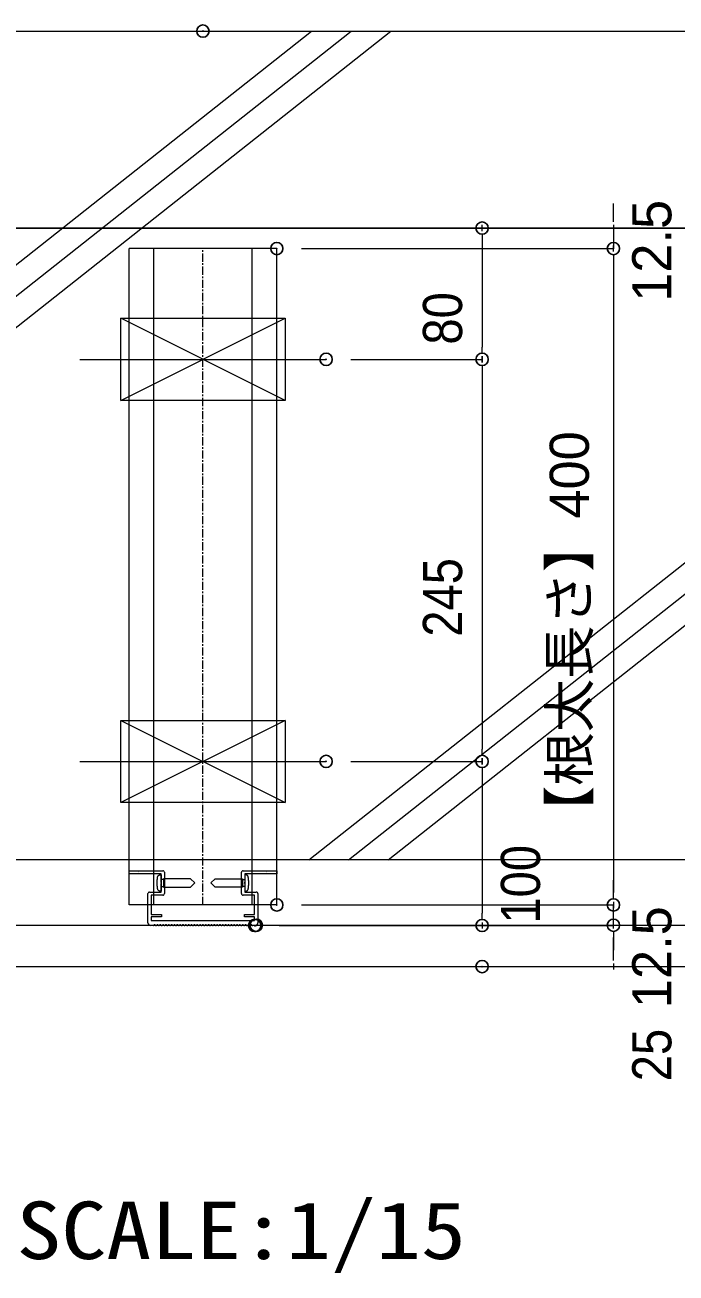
# Model space of a CAD drawing. Units: millimetres, scale not verified. Extents: x -8199 to 8201, y -2963 to 5056.
# Drawn here: x 2820 to 3349, y 3451 to 4465 of the extents above; entities that cross this region are included whole.
import ezdxf
from ezdxf.enums import TextEntityAlignment as Align

# ---------------------------------------------------------------- set-up
doc = ezdxf.new("R2010")
doc.units = ezdxf.units.MM
doc.header["$LTSCALE"] = 20
doc.header["$PDMODE"] = 32
doc.header["$PDSIZE"] = 10
doc.linetypes.add('CHAIN1', pattern=[8, 5, -1, 1, -1])
for name, color, linetype, lineweight in [('0-1_一般', 4, 'Continuous', 9), ('0-2_寸法', 7, 'Continuous', 9), ('0-3_0', 7, 'Continuous', 9)]:
    doc.layers.add(name, color=color, linetype=linetype, lineweight=lineweight)
doc.layers.add('0-4_Defpoints', color=7, linetype='Continuous')
doc.styles.add('Osaka', font='')
doc.styles.add('ＭＳ ゴシック', font='')
doc.styles.get('Osaka').set_extended_font_data('Osaka')
doc.styles.get('ＭＳ ゴシック').set_extended_font_data('MS Gothic')

# ---------------------------------------------------------------- blocks, each defined once
blk = doc.blocks.new('グループ-55-1')
at = {"layer": '0-1_一般', "color": 2}
for p, q in [((388561.1, -56426.8), (388561.1, -48426.8)), ((390361.1, -48426.8), (388561.1, -48426.8)), ((388861.1, -56426.8), (388861.1, -48426.8)), ((390061.1, -56426.8), (390061.1, -48426.8)), ((390361.1, -56426.8), (390361.1, -48426.8)), ((390361.1, -56426.8), (388561.1, -56426.8))]:
    blk.add_line(p, q, dxfattribs=at)
at = {"layer": '0-1_一般', "color": 7, "linetype": 'CHAIN1'}
blk.add_line((389461.1, -56426.8), (389461.1, -48426.8), dxfattribs=at)
blk = doc.blocks.new('グループ-56-1')
at = {"layer": '0-2_寸法'}
for p, q in [((390461.1, -50276.8), (388461.1, -49276.8)), ((388461.1, -50276.8), (390461.1, -49276.8))]:
    blk.add_line(p, q, dxfattribs=at)
blk.add_lwpolyline([(388461.1, -49276.8), (390461.1, -49276.8), (390461.1, -50276.8), (388461.1, -50276.8)], close=True, dxfattribs=at)
blk = doc.blocks.new('グループ-57-1')
at = {"layer": '0-2_寸法'}
for p, q in [((390461.1, -54176.8), (388461.1, -55176.8)), ((388461.1, -54176.8), (390461.1, -55176.8))]:
    blk.add_line(p, q, dxfattribs=at)
blk.add_lwpolyline([(388461.1, -54176.8), (390461.1, -54176.8), (390461.1, -55176.8), (388461.1, -55176.8)], close=True, dxfattribs=at)
blk = doc.blocks.new('グループ-58-1')
at = {"layer": '0-1_一般'}
for p, q in [((388979.1, -56116.4), (388951.1, -56116.4)), ((388951.1, -56201.2), (388979.1, -56201.2))]:
    blk.add_line(p, q, dxfattribs=at)
for points in [[(388903.4, -56141.7), (388903.7, -56137), (388904, -56132.3), (388904.3, -56127.6), (388904.7, -56122.9), (388905.2, -56118.2), (388905.7, -56113.5), (388906.3, -56108.8), (388906.4, -56107.8), (388906.5, -56106.7), (388906.7, -56105.7), (388906.8, -56104.7), (388906.9, -56103.6), (388907.1, -56102.6), (388907.2, -56101.5), (388907.3, -56100.5), (388907.5, -56099.5), (388907.6, -56098.4), (388907.7, -56097.4), (388907.9, -56096.3), (388908, -56095.3), (388908.1, -56094.3), (388908.3, -56093.2), (388908.4, -56092.2), (388908.5, -56091.2), (388908.7, -56090.1), (388908.8, -56089.1), (388908.9, -56088), (388909.1, -56087), (388909.3, -56085.3), (388909.7, -56083.3), (388910.3, -56081.2), (388911, -56079.2), (388911.9, -56077.2), (388912.9, -56075.3), (388914, -56073.4), (388915.3, -56071.6), (388916.7, -56069.8), (388918.2, -56068.1), (388919.9, -56066.6)], [(388919.9, -56066.6), (388921.7, -56065.2), (388923.5, -56063.9), (388925.5, -56062.7), (388927.5, -56061.7), (388929.5, -56060.9), (388931.6, -56060.2), (388933.7, -56059.6), (388935.7, -56059.2), (388937.8, -56058.9), (388939.8, -56058.8), (388941.1, -56058.8), (388941.6, -56058.8), (388942, -56058.8), (388942.5, -56058.8), (388943, -56058.8), (388943.5, -56058.8), (388944, -56058.8), (388944.5, -56058.8), (388944.9, -56058.8), (388945.4, -56058.8), (388945.9, -56058.8), (388946.4, -56058.8), (388946.9, -56058.8), (388947.3, -56058.8), (388947.8, -56058.8), (388948.3, -56058.8), (388948.8, -56058.8), (388949.3, -56058.8), (388949.7, -56058.8), (388950.2, -56058.8), (388950.7, -56058.8), (388951.1, -56061.2), (388951.1, -56070.6), (388951.1, -56080), (388951.1, -56089.4), (388951.1, -56098.8), (388951.1, -56108.2), (388951.1, -56117.6), (388951.1, -56127)], [(388910.8, -56237.9), (388910.1, -56235.9), (388909.6, -56233.9), (388909.2, -56231.9), (388909, -56230.3), (388908.9, -56229.3), (388908.8, -56228.3), (388908.6, -56227.2), (388908.5, -56226.2), (388908.4, -56225.2), (388908.2, -56224.1), (388908.1, -56223.1), (388908, -56222), (388907.8, -56221), (388907.7, -56220), (388907.6, -56218.9), (388907.4, -56217.9), (388907.3, -56216.9), (388907.2, -56215.8), (388907, -56214.8), (388906.9, -56213.7), (388906.8, -56212.7), (388906.6, -56211.7), (388906.5, -56210.6), (388906.4, -56209.6), (388906.1, -56207.6), (388905.6, -56202.9), (388905.1, -56198.2), (388904.6, -56193.5), (388904.2, -56188.8), (388903.9, -56184.1), (388903.6, -56179.4), (388903.4, -56174.7), (388903.2, -56170), (388903.1, -56165.3), (388903.1, -56160.6), (388903.1, -56155.9), (388903.1, -56151.2), (388903.3, -56146.5), (388903.4, -56141.7)], [(388951.1, -56258.8), (388950.6, -56258.8), (388950.1, -56258.8), (388949.6, -56258.8), (388949.1, -56258.8), (388948.7, -56258.8), (388948.2, -56258.8), (388947.7, -56258.8), (388947.2, -56258.8), (388946.7, -56258.8), (388946.3, -56258.8), (388945.8, -56258.8), (388945.3, -56258.8), (388944.8, -56258.8), (388944.3, -56258.8), (388943.8, -56258.8), (388943.4, -56258.8), (388942.9, -56258.8), (388942.4, -56258.8), (388941.9, -56258.8), (388941.4, -56258.8), (388941, -56258.8), (388939.3, -56258.8), (388937.3, -56258.6), (388935.2, -56258.3), (388933.1, -56257.9), (388931.1, -56257.3), (388929, -56256.5), (388927, -56255.6), (388925, -56254.6), (388923.1, -56253.4), (388921.2, -56252.1), (388919.5, -56250.6), (388917.8, -56249.1), (388916.3, -56247.4), (388914.9, -56245.6), (388913.7, -56243.7), (388912.6, -56241.8), (388911.6, -56239.9), (388910.8, -56237.9)], [(388951.1, -56127), (388951.1, -56136.5), (388951.1, -56145.9), (388951.1, -56155.3), (388951.1, -56164.7), (388951.1, -56174.1), (388951.1, -56183.5), (388951.1, -56192.9), (388951.1, -56202.3), (388951.1, -56211.7), (388951.1, -56221.2), (388951.1, -56230.6), (388951.1, -56240), (388951.1, -56249.4), (388951.1, -56258.8), (388951.1, -56258.8)]]:
    blk.add_lwpolyline(points, dxfattribs=at)
blk.add_lwpolyline([(388979.1, -56208.8), (389310.5, -56208.8), (389363.1, -56158.8), (389310.5, -56108.8), (388979.1, -56108.8)], close=True, dxfattribs=at)
blk = doc.blocks.new('グループ-59-1')
at = {"layer": '0-1_一般'}
for p, q in [((389943.1, -56116.4), (389971.1, -56116.4)), ((389971.1, -56201.2), (389943.1, -56201.2))]:
    blk.add_line(p, q, dxfattribs=at)
blk.add_lwpolyline([(389943.1, -56208.8), (389611.7, -56208.8), (389559.1, -56158.8), (389611.7, -56108.8), (389943.1, -56108.8)], close=True, dxfattribs=at)
for points in [[(390002.2, -56066.6), (390000.5, -56065.2), (389998.6, -56063.9), (389996.7, -56062.7), (389994.7, -56061.7), (389992.6, -56060.9), (389990.6, -56060.2), (389988.5, -56059.6), (389986.4, -56059.2), (389984.3, -56058.9), (389982.3, -56058.8), (389981.1, -56058.8), (389980.6, -56058.8), (389980.1, -56058.8), (389979.6, -56058.8), (389979.1, -56058.8), (389978.7, -56058.8), (389978.2, -56058.8), (389977.7, -56058.8), (389977.2, -56058.8), (389976.7, -56058.8), (389976.3, -56058.8), (389975.8, -56058.8), (389975.3, -56058.8), (389974.8, -56058.8), (389974.3, -56058.8), (389973.8, -56058.8), (389973.4, -56058.8), (389972.9, -56058.8), (389972.4, -56058.8), (389971.9, -56058.8), (389971.4, -56058.8), (389971.1, -56061.2), (389971.1, -56070.6), (389971.1, -56080), (389971.1, -56089.4), (389971.1, -56098.8), (389971.1, -56108.2), (389971.1, -56117.6), (389971.1, -56127)], [(390018.7, -56141.7), (390018.5, -56137), (390018.2, -56132.3), (390017.8, -56127.6), (390017.4, -56122.9), (390017, -56118.2), (390016.4, -56113.5), (390015.9, -56108.8), (390015.7, -56107.8), (390015.6, -56106.7), (390015.5, -56105.7), (390015.3, -56104.7), (390015.2, -56103.6), (390015.1, -56102.6), (390014.9, -56101.5), (390014.8, -56100.5), (390014.7, -56099.5), (390014.5, -56098.4), (390014.4, -56097.4), (390014.3, -56096.3), (390014.1, -56095.3), (390014, -56094.3), (390013.9, -56093.2), (390013.7, -56092.2), (390013.6, -56091.2), (390013.5, -56090.1), (390013.3, -56089.1), (390013.2, -56088), (390013.1, -56087), (390012.8, -56085.3), (390012.4, -56083.3), (390011.8, -56081.2), (390011.1, -56079.2), (390010.3, -56077.2), (390009.3, -56075.3), (390008.2, -56073.4), (390006.9, -56071.6), (390005.4, -56069.8), (390003.9, -56068.1), (390002.2, -56066.6)], [(389971.1, -56127), (389971.1, -56136.5), (389971.1, -56145.9), (389971.1, -56155.3), (389971.1, -56164.7), (389971.1, -56174.1), (389971.1, -56183.5), (389971.1, -56192.9), (389971.1, -56202.3), (389971.1, -56211.7), (389971.1, -56221.2), (389971.1, -56230.6), (389971.1, -56240), (389971.1, -56249.4), (389971.1, -56258.8), (389971.1, -56258.8)], [(389971.1, -56258.8), (389971.6, -56258.8), (389972, -56258.8), (389972.5, -56258.8), (389973, -56258.8), (389973.5, -56258.8), (389974, -56258.8), (389974.4, -56258.8), (389974.9, -56258.8), (389975.4, -56258.8), (389975.9, -56258.8), (389976.4, -56258.8), (389976.9, -56258.8), (389977.3, -56258.8), (389977.8, -56258.8), (389978.3, -56258.8), (389978.8, -56258.8), (389979.3, -56258.8), (389979.7, -56258.8), (389980.2, -56258.8), (389980.7, -56258.8), (389981.2, -56258.8), (389982.8, -56258.8), (389984.9, -56258.6), (389986.9, -56258.3), (389989, -56257.9), (389991.1, -56257.3), (389993.1, -56256.5), (389995.2, -56255.6), (389997.2, -56254.6), (389999.1, -56253.4), (390000.9, -56252.1), (390002.7, -56250.6), (390004.3, -56249.1), (390005.8, -56247.4), (390007.2, -56245.6), (390008.5, -56243.7), (390009.6, -56241.8), (390010.5, -56239.9), (390011.3, -56237.9)], [(390011.3, -56237.9), (390012, -56235.9), (390012.5, -56233.9), (390012.9, -56231.9), (390013.1, -56230.3), (390013.2, -56229.3), (390013.4, -56228.3), (390013.5, -56227.2), (390013.6, -56226.2), (390013.8, -56225.2), (390013.9, -56224.1), (390014, -56223.1), (390014.2, -56222), (390014.3, -56221), (390014.4, -56220), (390014.6, -56218.9), (390014.7, -56217.9), (390014.8, -56216.9), (390015, -56215.8), (390015.1, -56214.8), (390015.2, -56213.7), (390015.4, -56212.7), (390015.5, -56211.7), (390015.6, -56210.6), (390015.8, -56209.6), (390016, -56207.6), (390016.6, -56202.9), (390017.1, -56198.2), (390017.5, -56193.5), (390017.9, -56188.8), (390018.3, -56184.1), (390018.5, -56179.4), (390018.8, -56174.7), (390018.9, -56170), (390019, -56165.3), (390019.1, -56160.6), (390019.1, -56155.9), (390019, -56151.2), (390018.9, -56146.5), (390018.7, -56141.7)]]:
    blk.add_lwpolyline(points, dxfattribs=at)
blk = doc.blocks.new('_DOT')
at = {"layer": '0-3_0'}
for p, q in [((-10, 0), (-20, 0)), ((-5, 0), (5, 0))]:
    blk.add_line(p, q, dxfattribs=at)

msp = doc.modelspace()

# ---------------------------------------------------------------- linework, layer by layer
at = {"layer": '0-1_一般', "color": 7}
for p, q in [((2864.81, 4193.44), (3064.81, 4193.44)), ((2864.81, 3866.78), (3064.81, 3866.78))]:
    msp.add_line(p, q, dxfattribs=at)
at = {"layer": '0-1_一般'}
for p, q in [((2933.48, 3776.64), (2933.48, 3759.31)), ((2996.15, 3759.31), (2996.15, 3776.64)), ((2920.15, 3735.58), (2920.15, 3759.31)), ((3009.48, 3759.31), (3009.48, 3735.58)), ((2924.4, 3733.44), (2922.28, 3733.44)), ((3007.35, 3733.44), (3005.23, 3733.44))]:
    msp.add_line(p, q, dxfattribs=at)
at = {"layer": '0-1_一般', "color": 7}
for points in [[(1324.81, 4460.11), (3991.48, 4460.11), (3991.48, 4300.11), (1324.81, 4300.11)], [(1411.48, 4300.11), (3904.81, 4300.11), (3904.81, 3786.78), (1411.48, 3786.78)]]:
    msp.add_lwpolyline(points, close=True, dxfattribs=at)
at = {"layer": '0-1_一般'}
for points in [[(2921.48, 3760.64), (2930.81, 3760.64), (2930.81, 3767.58), (2931.21, 3767.98), (2930.81, 3768.38), (2930.81, 3775.31), (2913.21, 3775.31), (2912.81, 3775.71), (2912.41, 3775.31), (2904.81, 3775.31), (2904.81, 3777.98), (2912.41, 3777.98), (2912.81, 3777.58), (2913.21, 3777.98), (2932.15, 3777.98)], [(2997.48, 3777.98), (3016.41, 3777.98), (3016.81, 3777.58), (3017.21, 3777.98), (3024.81, 3777.98), (3024.81, 3775.31), (3017.21, 3775.31), (3016.81, 3775.71), (3016.41, 3775.31), (2998.81, 3775.31), (2998.81, 3768.38), (2998.41, 3767.98), (2998.81, 3767.58), (2998.81, 3760.64), (3008.15, 3760.64)], [(2932.15, 3757.98), (2922.81, 3757.98), (2922.81, 3742.44), (2931.15, 3742.44), (2931.15, 3740.44), (2922.81, 3740.44), (2922.81, 3737.44), (3006.81, 3737.44), (3006.81, 3740.44), (2998.48, 3740.44), (2998.48, 3742.44), (3006.81, 3742.44), (3006.81, 3757.98), (2997.48, 3757.98)]]:
    msp.add_lwpolyline(points, dxfattribs=at)
at = {"layer": '0-1_一般', "color": 1}
msp.add_lwpolyline([(3991.48, 3700.11), (3958.15, 3733.44), (1358.14, 3733.44), (1324.81, 3700.11)], close=True, dxfattribs=at)
at = {"layer": '0-1_一般'}
for centre, radius, start, end in [((2932.15, 3776.64), 1.33, 45, 90), ((2932.15, 3776.64), 1.33, 0, 45), ((2997.48, 3776.64), 1.33, 135, 180), ((2997.48, 3776.64), 1.33, 90, 135), ((2921.48, 3759.31), 1.33, 135, 180), ((2921.48, 3759.31), 1.33, 90, 135), ((2932.15, 3759.31), 1.33, 270, 315), ((2932.15, 3759.31), 1.33, 315, 0), ((2997.48, 3759.31), 1.33, 180, 225), ((2997.48, 3759.31), 1.33, 225, 270), ((3008.15, 3759.31), 1.33, 45, 90), ((3008.15, 3759.31), 1.33, 0, 45), ((2922.28, 3735.58), 2.13, 180, 270), ((2924.4, 3734.11), 0.667, 270, 330), ((2925.55, 3733.44), 0.667, 90, 150), ((2925.55, 3733.44), 0.667, 30, 90), ((2926.71, 3734.11), 0.667, 210, 270), ((2926.71, 3734.11), 0.667, 270, 330), ((2927.86, 3733.44), 0.667, 90, 150), ((2927.86, 3733.44), 0.667, 30, 90), ((2929.02, 3734.11), 0.667, 210, 270), ((2929.02, 3734.11), 0.667, 270, 330), ((2930.17, 3733.44), 0.667, 90, 150), ((2930.17, 3733.44), 0.667, 30, 90), ((2931.33, 3734.11), 0.667, 210, 270), ((2931.33, 3734.11), 0.667, 270, 330), ((2932.48, 3733.44), 0.667, 90, 150), ((2932.48, 3733.44), 0.667, 30, 90), ((2933.64, 3734.11), 0.667, 210, 270), ((2933.64, 3734.11), 0.667, 270, 330), ((2934.79, 3733.44), 0.667, 90, 150), ((2934.79, 3733.44), 0.667, 30, 90), ((2935.95, 3734.11), 0.667, 210, 270), ((2935.95, 3734.11), 0.667, 270, 330), ((2937.1, 3733.44), 0.667, 90, 150), ((2937.1, 3733.44), 0.667, 30, 90), ((2938.25, 3734.11), 0.667, 210, 270), ((2938.25, 3734.11), 0.667, 270, 330), ((2939.41, 3733.44), 0.667, 90, 150), ((2939.41, 3733.44), 0.667, 30, 90), ((2940.56, 3734.11), 0.667, 210, 270), ((2940.56, 3734.11), 0.667, 270, 330), ((2941.72, 3733.44), 0.667, 90, 150), ((2941.72, 3733.44), 0.667, 30, 90), ((2942.87, 3734.11), 0.667, 210, 270), ((2942.87, 3734.11), 0.667, 270, 330), ((2944.03, 3733.44), 0.667, 90, 150), ((2944.03, 3733.44), 0.667, 30, 90), ((2945.18, 3734.11), 0.667, 210, 270), ((2945.18, 3734.11), 0.667, 270, 330), ((2946.34, 3733.44), 0.667, 90, 150), ((2946.34, 3733.44), 0.667, 30, 90), ((2947.49, 3734.11), 0.667, 210, 270), ((2947.49, 3734.11), 0.667, 270, 330), ((2948.65, 3733.44), 0.667, 90, 150), ((2948.65, 3733.44), 0.667, 30, 90), ((2949.8, 3734.11), 0.667, 210, 270), ((2949.8, 3734.11), 0.667, 270, 330), ((2950.96, 3733.44), 0.667, 90, 150), ((2950.96, 3733.44), 0.667, 30, 90), ((2952.11, 3734.11), 0.667, 210, 270), ((2952.11, 3734.11), 0.667, 270, 330), ((2953.27, 3733.44), 0.667, 90, 150), ((2953.27, 3733.44), 0.667, 30, 90), ((2954.42, 3734.11), 0.667, 210, 270), ((2954.42, 3734.11), 0.667, 270, 330), ((2955.58, 3733.44), 0.667, 90, 150), ((2955.58, 3733.44), 0.667, 30, 90), ((2956.73, 3734.11), 0.667, 210, 270), ((2956.73, 3734.11), 0.667, 270, 330), ((2957.88, 3733.44), 0.667, 90, 150), ((2957.88, 3733.44), 0.667, 30, 90), ((2959.04, 3734.11), 0.667, 210, 270), ((2959.04, 3734.11), 0.667, 270, 330), ((2960.19, 3733.44), 0.667, 90, 150), ((2960.19, 3733.44), 0.667, 30, 90), ((2961.35, 3734.11), 0.667, 210, 270), ((2961.35, 3734.11), 0.667, 270, 330), ((2962.5, 3733.44), 0.667, 90, 150), ((2962.5, 3733.44), 0.667, 30, 90), ((2963.66, 3734.11), 0.667, 210, 270), ((2963.66, 3734.11), 0.667, 270, 330), ((2964.81, 3733.44), 0.667, 90, 150), ((2964.81, 3733.44), 0.667, 30, 90), ((2965.97, 3734.11), 0.667, 210, 270), ((2965.97, 3734.11), 0.667, 270, 330), ((2967.12, 3733.44), 0.667, 90, 150), ((2967.12, 3733.44), 0.667, 30, 90), ((2968.28, 3734.11), 0.667, 210, 270), ((2968.28, 3734.11), 0.667, 270, 330), ((2969.43, 3733.44), 0.667, 90, 150), ((2969.43, 3733.44), 0.667, 30, 90), ((2970.59, 3734.11), 0.667, 210, 270), ((2970.59, 3734.11), 0.667, 270, 330), ((2971.74, 3733.44), 0.667, 90, 150), ((2971.74, 3733.44), 0.667, 30, 90), ((2972.9, 3734.11), 0.667, 210, 270), ((2972.9, 3734.11), 0.667, 270, 330), ((2974.05, 3733.44), 0.667, 90, 150), ((2974.05, 3733.44), 0.667, 30, 90), ((2975.21, 3734.11), 0.667, 210, 270), ((2975.21, 3734.11), 0.667, 270, 330), ((2976.36, 3733.44), 0.667, 90, 150), ((2976.36, 3733.44), 0.667, 30, 90), ((2977.51, 3734.11), 0.667, 210, 270), ((2977.51, 3734.11), 0.667, 270, 330), ((2978.67, 3733.44), 0.667, 90, 150), ((2978.67, 3733.44), 0.667, 30, 90), ((2979.82, 3734.11), 0.667, 210, 270), ((2979.82, 3734.11), 0.667, 270, 330), ((2980.98, 3733.44), 0.667, 90, 150), ((2980.98, 3733.44), 0.667, 30, 90), ((2982.13, 3734.11), 0.667, 210, 270), ((2982.13, 3734.11), 0.667, 270, 330), ((2983.29, 3733.44), 0.667, 90, 150), ((2983.29, 3733.44), 0.667, 30, 90), ((2984.44, 3734.11), 0.667, 210, 270), ((2984.44, 3734.11), 0.667, 270, 330), ((2985.6, 3733.44), 0.667, 90, 150), ((2985.6, 3733.44), 0.667, 30, 90), ((2986.75, 3734.11), 0.667, 210, 270), ((2986.75, 3734.11), 0.667, 270, 330), ((2987.91, 3733.44), 0.667, 90, 150), ((2987.91, 3733.44), 0.667, 30, 90), ((2989.06, 3734.11), 0.667, 210, 270), ((2989.06, 3734.11), 0.667, 270, 330), ((2990.22, 3733.44), 0.667, 90, 150), ((2990.22, 3733.44), 0.667, 30, 90), ((2991.37, 3734.11), 0.667, 210, 270), ((2991.37, 3734.11), 0.667, 270, 330), ((2992.53, 3733.44), 0.667, 90, 150), ((2992.53, 3733.44), 0.667, 30, 90), ((2993.68, 3734.11), 0.667, 210, 270), ((2993.68, 3734.11), 0.667, 270, 330), ((2994.84, 3733.44), 0.667, 90, 150), ((2994.84, 3733.44), 0.667, 30, 90), ((2995.99, 3734.11), 0.667, 210, 270), ((2995.99, 3734.11), 0.667, 270, 330), ((2997.14, 3733.44), 0.667, 90, 150), ((2997.14, 3733.44), 0.667, 30, 90), ((2998.3, 3734.11), 0.667, 210, 270), ((2998.3, 3734.11), 0.667, 270, 330), ((2999.45, 3733.44), 0.667, 90, 150), ((2999.45, 3733.44), 0.667, 30, 90), ((3000.61, 3734.11), 0.667, 210, 270), ((3000.61, 3734.11), 0.667, 270, 330), ((3001.76, 3733.44), 0.667, 90, 150), ((3001.76, 3733.44), 0.667, 30, 90), ((3002.92, 3734.11), 0.667, 210, 270), ((3002.92, 3734.11), 0.667, 270, 330), ((3004.07, 3733.44), 0.667, 90, 150), ((3004.07, 3733.44), 0.667, 30, 90), ((3005.23, 3734.11), 0.667, 210, 270), ((3007.35, 3735.58), 2.13, 270, 0)]:
    msp.add_arc(centre, radius, start, end, dxfattribs=at)
at = {"layer": '0-2_寸法'}
for p, q in [((2201.91, 3786.78), (3052.91, 4460.11)), ((2234.14, 3786.78), (3085.14, 4460.11)), ((2266.37, 3786.78), (3117.37, 4460.11)), ((3050.88, 3786.78), (3901.88, 4460.11)), ((3083.12, 3786.78), (3934.11, 4460.11)), ((3115.35, 3786.78), (3966.35, 4460.11)), ((3298.15, 4310.13), (3298.15, 4320.14)), ((3211.48, 4300.11), (3191.48, 4300.11)), ((3211.48, 4300.11), (3298.15, 4300.11)), ((3298.15, 4300.11), (3298.15, 4283.44)), ((3191.48, 4290.1), (3191.48, 4203.46)), ((3044.81, 4283.44), (3298.15, 4283.44)), ((3044.81, 4283.44), (3298.15, 4283.44)), ((3298.15, 4273.43), (3298.15, 3760.13)), ((3298.15, 4273.43), (3298.15, 4263.41)), ((3084.81, 4193.44), (3191.48, 4193.44)), ((3084.81, 4193.44), (3191.48, 4193.44)), ((3191.48, 4183.43), (3191.48, 3876.79)), ((3084.81, 3866.78), (3191.48, 3866.78)), ((3084.81, 3866.78), (3191.48, 3866.78)), ((3191.48, 3856.76), (3191.48, 3743.46)), ((3298.15, 3760.13), (3298.15, 3770.14)), ((3044.81, 3750.11), (3298.15, 3750.11)), ((3044.81, 3750.11), (3298.15, 3750.11)), ((3298.15, 3733.44), (3298.15, 3750.11)), ((3026.82, 3733.44), (3298.15, 3733.44)), ((3027.35, 3733.44), (3191.48, 3733.44)), ((3028.16, 3733.61), (3298.15, 3733.61)), ((3298.15, 3710.13), (3298.15, 3723.59)), ((3298.15, 3723.43), (3298.15, 3713.41)), ((3211.48, 3700.11), (3298.15, 3700.11))]:
    msp.add_line(p, q, dxfattribs=at)
at = {"layer": '0-4_Defpoints'}
for p in [(2964.81, 4460.11), (3191.48, 4300.11), (3024.81, 4283.44), (3298.15, 4283.44), (3064.81, 4193.44), (3191.48, 4193.44), (3064.81, 3866.78), (3191.48, 3866.78), (3024.81, 3750.11), (3298.15, 3750.11), (3006.82, 3733.44), (3007.35, 3733.44), (3008.16, 3733.61), (3191.48, 3733.44), (3298.15, 3733.61), (3191.48, 3700.11)]:
    msp.add_point(p, dxfattribs=at)

# ---------------------------------------------------------------- block references
at = {"layer": '0-1_一般', "xscale": 0.06666667, "yscale": 0.06666667}
for name in ['グループ-55-1', 'グループ-58-1', 'グループ-59-1']:
    msp.add_blockref(name, (-22999.26, 7511.9), dxfattribs=at)
at = {"layer": '0-2_寸法', "xscale": 0.5007446, "yscale": 0.5007446}
for p, rotation in [((3298.15, 4300.11), 270), ((3191.48, 4300.11), 90), ((3298.15, 4283.44), 90), ((3298.15, 4283.44), 90), ((3191.48, 4193.44), 270), ((3191.48, 4193.44), 90), ((3191.48, 3866.78), 270), ((3191.48, 3866.78), 90), ((3298.15, 3750.11), 270), ((3298.15, 3750.11), 270), ((3191.48, 3733.44), 270), ((3298.15, 3733.61), 90), ((3298.15, 3733.44), 90), ((3298.15, 3700.11), 270)]:
    msp.add_blockref('_DOT', p, dxfattribs=dict(at, rotation=rotation))
at = {"layer": '0-2_寸法', "xscale": 0.06666667, "yscale": 0.06666667}
for name in ['グループ-56-1', 'グループ-57-1']:
    msp.add_blockref(name, (-22999.26, 7511.9), dxfattribs=at)

# ---------------------------------------------------------------- texts
at = {"layer": '0-1_一般', "color": 2, "style": 'ＭＳ ゴシック', "width": 1.15}
msp.add_text('\u3000ベンチ下地図\u3000SCALE:1/15', height=46.67, dxfattribs=at).set_placement((2227.63, 3448.44), align=Align.BOTTOM_LEFT)
at = {"layer": '0-2_寸法', "style": 'Osaka'}
for s, p in [('12.5', (3354.75, 4240.17)), ('【根太長さ】400', (3287.78, 3803.6)), ('12.5', (3354.75, 3666.28))]:
    msp.add_text(s, height=31.82, rotation=90, dxfattribs=at).set_placement(p, align=Align.BOTTOM_LEFT)
at = {"layer": '0-2_寸法', "style": 'Osaka', "width": 0.9}
for s, p in [('80', (3184.81, 4205.41)), ('245', (3184.81, 3968.06)), ('100', (3248.09, 3734.96)), ('25', (3354.75, 3606.89))]:
    msp.add_text(s, height=31.82, rotation=90, dxfattribs=at).set_placement(p, align=Align.BOTTOM_LEFT)

doc.saveas('drawing.dxf')
